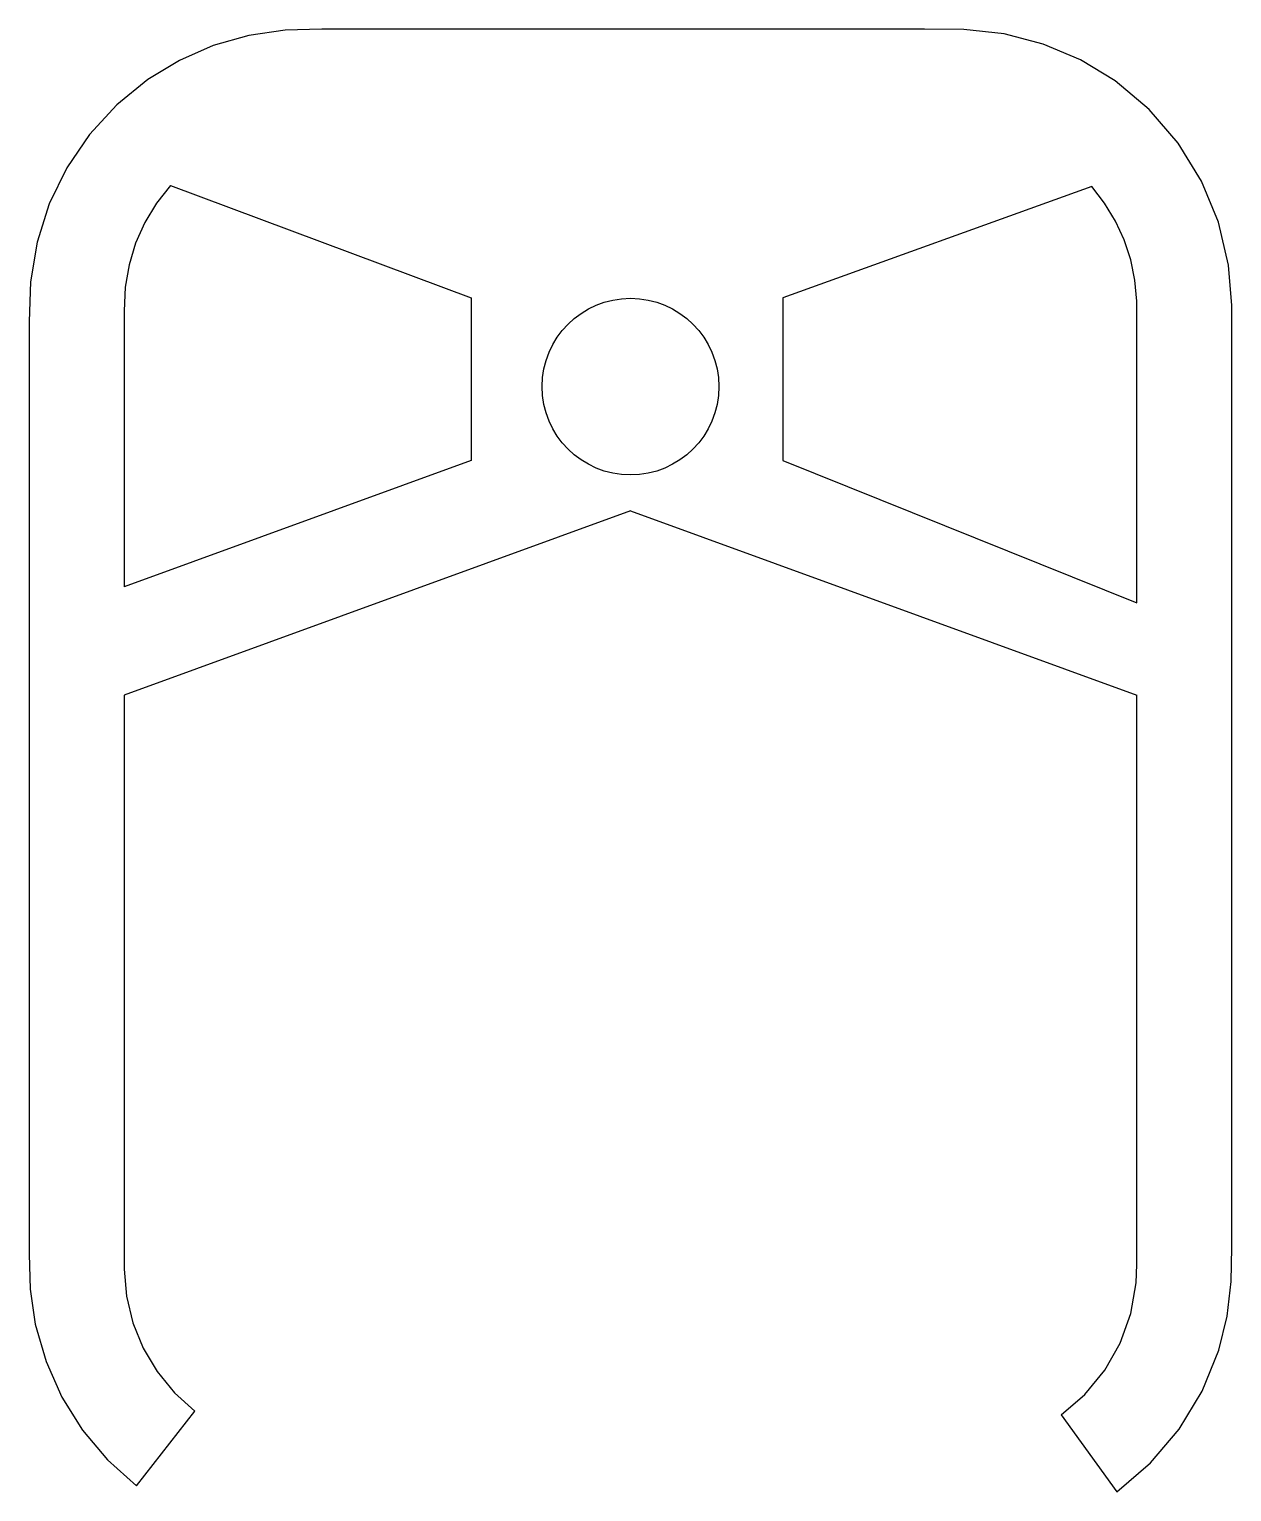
# Model space of a CAD drawing. Extents: x -56 to 56, y 1 to 137.
import ezdxf

# ---------------------------------------------------------------- set-up
doc = ezdxf.new("R2010")
doc.units = 0
doc.layers.get('0').update_dxf_attribs({"linetype": 'CONTINUOUS'})

msp = doc.modelspace()

# ---------------------------------------------------------------- linework, layer by layer
at = {"color": 7, "linetype": 'CONTINUOUS'}
for p, q in [((-42.69, 122.32), (-14.78, 111.88)), ((42.8, 122.2), (14.14, 111.88)), ((-14.78, 111.88), (-14.78, 96.79)), ((14.14, 111.88), (14.14, 96.79)), ((-14.78, 96.79), (-47, 85.06)), ((14.14, 96.79), (47, 83.56)), ((0, 92.11), (-47, 75)), ((0, 92.11), (47, 75)), ((-45.84, 1.62), (-40.44, 8.56)), ((39.96, 8.21), (45.12, 1.08))]:
    msp.add_line(p, q, dxfattribs=at)
at = {"color": 7, "linetype": 'CONTINUOUS', "flags": 128}
for points in [[(0, 136.81), (-25.34, 136.81), (-28.66, 136.81), (-32.04, 136.73), (-35.43, 136.23), (-38.72, 135.29), (-41.86, 133.92), (-44.79, 132.15), (-47.68, 129.79), (-50.21, 127.04), (-52.31, 123.96), (-53.95, 120.6), (-55.08, 117.04), (-55.69, 113.36), (-55.8, 109.67), (-55.8, 99.71), (-55.8, 89.76), (-55.8, 39.07), (-55.8, 35.88), (-55.8, 32.69), (-55.8, 29.51), (-55.8, 26.32), (-55.8, 23.14), (-55.71, 19.89), (-55.24, 16.63), (-54.24, 13.16), (-52.77, 9.86), (-50.86, 6.8), (-48.53, 4.03), (-45.84, 1.62)], [(45.12, 1.08), (48.25, 3.75), (50.92, 6.89), (53.06, 10.41), (54.6, 14.22), (55.38, 17.36), (55.76, 20.58), (55.8, 23.76), (55.8, 26.89), (55.8, 49.3), (55.8, 89.32), (55.8, 92.96), (55.8, 96.6), (55.8, 100.24), (55.8, 103.88), (55.8, 107.51), (55.8, 111.16), (55.51, 114.9), (54.56, 118.91), (52.98, 122.72), (50.82, 126.24), (48.13, 129.36), (44.97, 132.02), (41.77, 133.97), (38.31, 135.43), (34.68, 136.38), (30.95, 136.79), (27.29, 136.8), (23.65, 136.81), (20.01, 136.8), (0, 136.81)], [(-42.69, 122.32), (-43.99, 120.67), (-45.07, 118.87), (-45.93, 116.95), (-46.54, 114.94), (-46.9, 112.87), (-47, 110.66), (-47, 107.57), (-47, 104.48), (-47, 85.06)], [(47, 83.56), (47, 108.99), (46.99, 111.57), (46.82, 113.51), (46.42, 115.4), (45.81, 117.25), (45, 119.01), (43.99, 120.66), (42.8, 122.2)], [(-47, 75), (-47, 67.13), (-47, 29.11), (-47, 25.38), (-47, 21.75), (-46.77, 19.22), (-46.18, 16.76), (-45.22, 14.41), (-43.92, 12.23), (-42.32, 10.27), (-40.44, 8.56)], [(39.96, 8.21), (42.16, 10.11), (44.01, 12.35), (45.44, 14.88), (46.43, 17.61), (46.93, 20.48), (47, 22.16), (47, 24.56), (47, 26.97), (47, 29.37), (47, 31.77), (47, 34.17), (47, 36.57), (47, 66.58), (47, 75)]]:
    msp.add_lwpolyline(points, dxfattribs=at)
at = {"color": 7, "linetype": 'CONTINUOUS'}
msp.add_circle((0, 103.64), 8.2, dxfattribs=at)

doc.saveas('drawing.dxf')
